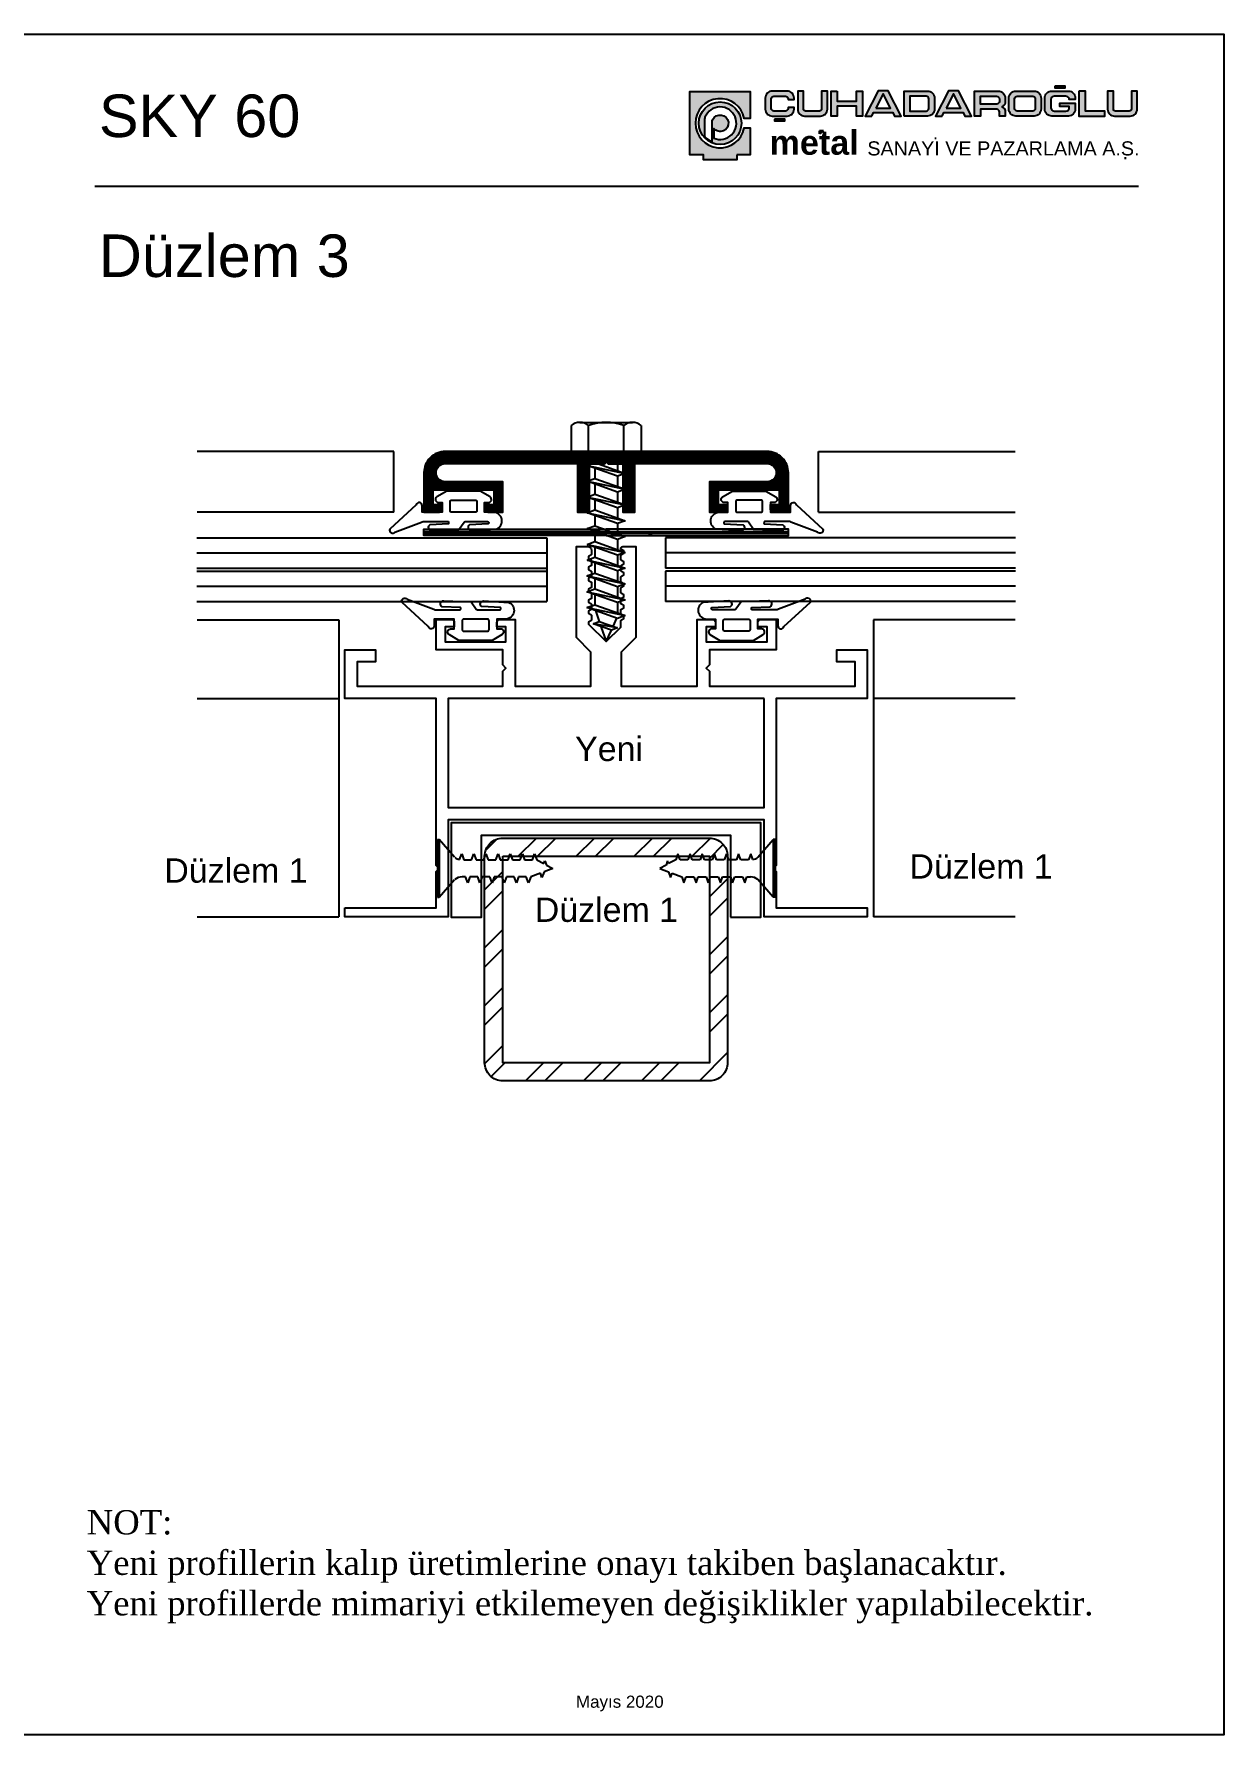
# Model space of a CAD drawing. Extents: x 105 to 905, y -273 to 7.
# Drawn here: x 709.1 to 905.1, y -272.8 to 7.4 of the extents above; entities that cross this region are included whole.
import ezdxf

# ---------------------------------------------------------------- set-up
doc = ezdxf.new("R2010")
doc.units = 0
doc.header["$MEASUREMENT"] = 0
doc.linetypes.add('HIDDEN', pattern=[0.375, 0.25, -0.125])
doc.layers.get('0').update_dxf_attribs({"linetype": 'CONTINUOUS'})
for name, color, linetype in [('11', 11, 'CONTINUOUS'), ('30', 11, 'CONTINUOUS'), ('AKS', 10, 'CONTINUOUS'), ('ANTET', 140, 'CONTINUOUS'), ('DIGER', 11, 'CONTINUOUS'), ('NOKTA', 221, 'CONTINUOUS'), ('YENI', 11, 'CONTINUOUS'), ('ÇELIK', 103, 'CONTINUOUS')]:
    doc.layers.add(name, color=color, linetype=linetype)
doc.styles.get("Standard").update_dxf_attribs({"font": 'TXT.shx'})

# ---------------------------------------------------------------- blocks, each defined once
blk = doc.blocks.new('VD63-G1')
for p, q in [((0.83, 5), (0.35, 3.7)), ((0.35, 3.7), (2.13, -1.3)), ((2.6, 0), (0.83, 5)), ((0.83, 5), (2.13, -1.3)), ((1.29, 3.7), (2.95, 3.7)), ((3.43, 5), (2.95, 3.7)), ((2.95, 3.7), (4.73, -1.3)), ((3.43, 5), (4.73, -1.3)), ((5.2, 0), (3.43, 5)), ((3.89, 3.7), (5.55, 3.7)), ((6.03, 5), (5.55, 3.7)), ((5.55, 3.7), (7.33, -1.3)), ((7.8, 0), (6.03, 5)), ((6.03, 5), (7.33, -1.3)), ((6.49, 3.7), (8.15, 3.7)), ((8.63, 5), (8.15, 3.7)), ((8.15, 3.7), (9.93, -1.3)), ((10.4, 0), (8.63, 5)), ((8.63, 5), (9.93, -1.3)), ((9.09, 3.7), (10.75, 3.7)), ((0, 0), (1.67, 0)), ((2.13, -1.3), (2.6, 0)), ((2.6, 0), (4.27, 0)), ((4.73, -1.3), (5.2, 0)), ((5.2, 0), (6.87, 0)), ((7.33, -1.3), (7.8, 0)), ((7.8, 0), (9.47, 0)), ((9.93, -1.3), (10.4, 0))]:
    blk.add_line(p, q)
blk = doc.blocks.new('2037')
at = {"layer": 'DIGER', "color": 1, "flags": 128}
for points in [[(-1475.5, -493.54, 0.784236), (-1476.03, -490.78), (-1477.5, -490.78), (-1477.5, -489.18), (-1476.88, -489.18, 0.743304), (-1476.6, -488.26), (-1478.24, -487.28), (-1483.74, -487.28), (-1485.37, -488.26, 0.743304), (-1485.1, -489.18), (-1484.5, -489.18), (-1484.5, -490.78), (-1487.8, -490.78), (-1487.8, -489.68, 0.872825), (-1488.78, -489.55), (-1493.14, -493.57, 0.860931), (-1492.27, -494.04), (-1487.88, -492.43, -0.236229), (-1487.64, -492.31), (-1483.53, -492.31, -0.410996), (-1483.48, -492.69), (-1486.51, -492.83, 0.843965), (-1486.23, -493.78), (-1481.73, -493.64), (-1480.88, -492.42, -0.274542), (-1480.71, -492.31), (-1477.02, -492.31, -0.739112), (-1476.9, -492.68), (-1479.99, -492.85, 0.767769), (-1479.71, -493.78), (-1479.69, -493.78)], [(-1483.2, -490.48), (-1483.2, -489.08, -0.414214), (-1482.9, -488.78), (-1479.08, -488.78, -0.414214), (-1478.78, -489.08), (-1478.78, -490.48, -0.414214), (-1479.08, -490.78), (-1482.9, -490.78, -0.414214)]]:
    blk.add_lwpolyline(points, format="xyb", close=True, dxfattribs=at)

msp = doc.modelspace()

# ---------------------------------------------------------------- hatches: boundary and pattern name
msp.add_hatch(color=256).paths.add_polyline_path([(826.07, -6.54), (827.06, -6.54), (827.06, -2.1), (817.13, -2.1), (817.13, -12.56), (819.35, -12.56), (819.35, -13.34), (824.84, -13.34), (824.84, -12.56), (827.06, -12.56), (827.06, -8.11), (826.07, -8.11, -10.235635)])
h = msp.add_hatch(color=256)
h.paths.add_polyline_path([(830.52, -3.31, -0.414214), (830.95, -2.87), (832.85, -2.87, -0.414214), (833.28, -3.31), (833.28, -3.43), (834.26, -3.43), (834.26, -3.18, 0.414214), (833.12, -2.04), (830.67, -2.04, 0.414214), (829.53, -3.18), (829.53, -5.01, 0.414214), (830.67, -6.15), (833.12, -6.15, 0.414214), (834.26, -5.01), (834.26, -4.76), (833.28, -4.76), (833.28, -4.88, -0.414214), (832.85, -5.32), (830.95, -5.32, -0.414214), (830.52, -4.88)])
h.paths.add_polyline_path([(831.03, -6.67), (831.03, -6.96), (832.76, -6.96), (832.76, -6.67)])
h.paths.add_polyline_path([(838.61, -6.15, 0.414214), (839.75, -5.01), (839.75, -2.04), (838.8, -2.04), (838.8, -4.97, -0.414214), (838.45, -5.32), (836.17, -5.32, -0.414214), (835.82, -4.97), (835.82, -2.04), (834.87, -2.04), (834.87, -5.01, 0.414214), (836.01, -6.15)])
h.paths.add_polyline_path([(841.34, -4.51), (844.54, -4.51), (844.54, -6.15), (845.52, -6.15), (845.52, -2.04), (844.54, -2.04), (844.54, -3.68), (841.34, -3.68), (841.34, -2.04), (840.36, -2.04), (840.36, -6.15), (841.34, -6.15)])
h.paths.add_polyline_path([(845.98, -6.15), (847.06, -6.15), (847.37, -5.56), (850.53, -5.56), (850.83, -6.15), (851.91, -6.15), (849.76, -2.01), (848.13, -2.01)])
h.paths.add_polyline_path([(847.74, -4.84), (848.95, -2.51), (850.15, -4.84)], flags=16)
h.paths.add_polyline_path([(852.37, -6.15), (856.25, -6.15, 0.414214), (857.39, -5.01), (857.39, -3.18, 0.414214), (856.25, -2.04), (852.37, -2.04)])
h.paths.add_polyline_path([(853.32, -2.87), (856.01, -2.87, -0.414214), (856.44, -3.31), (856.44, -4.88, -0.414214), (856.01, -5.32), (853.32, -5.32)], flags=16)
h.paths.add_polyline_path([(858.94, -5.56), (862.1, -5.56), (862.41, -6.15), (863.48, -6.15), (861.33, -2.01), (859.7, -2.01), (857.56, -6.15), (858.63, -6.15)])
h.paths.add_polyline_path([(859.31, -4.84), (860.52, -2.51), (861.73, -4.84)], flags=16)
h.paths.add_polyline_path([(864.95, -5.04), (867.64, -5.04, -0.414214), (868.07, -5.47), (868.07, -6.15), (869.02, -6.15), (869.02, -5.22, 0.203358), (868.89, -4.91, 0.098259), (868.51, -4.66), (868.51, -4.56, 0.058399), (868.83, -4.39, 0.246853), (869.02, -4.03), (869.02, -3.18, 0.414214), (867.88, -2.04), (864, -2.04), (864, -6.15), (864.95, -6.15)])
h.paths.add_polyline_path([(864.95, -4.17), (864.95, -2.87), (867.61, -2.87, -0.414214), (868.07, -3.34), (868.07, -3.74, -0.414214), (867.64, -4.17)], flags=16)
h.paths.add_polyline_path([(873.8, -6.15, 0.414214), (874.94, -5.01), (874.94, -3.18, 0.414214), (873.8, -2.04), (870.77, -2.04, 0.414214), (869.63, -3.18), (869.63, -5.01, 0.414214), (870.77, -6.15)])
h.paths.add_polyline_path([(871.01, -5.32, -0.414214), (870.58, -4.88), (870.58, -3.31, -0.414214), (871.01, -2.87), (873.56, -2.87, -0.414214), (873.99, -3.31), (873.99, -4.88, -0.414214), (873.56, -5.32)], flags=16)
h.paths.add_polyline_path([(876.69, -6.15), (879.43, -6.15, 0.414214), (880.57, -5.01), (880.57, -4.02), (878, -4.02), (878, -4.56), (879.59, -4.56), (879.59, -4.77, -0.414214), (879.04, -5.32), (877.08, -5.32, -0.414214), (876.53, -4.77), (876.53, -3.42, -0.414214), (877.08, -2.87), (879.04, -2.87, -0.407741), (879.59, -3.41), (880.57, -3.41), (880.57, -3.18, 0.414214), (879.43, -2.04), (876.69, -2.04, 0.414214), (875.55, -3.18), (875.55, -5.01, 0.414214)])
h.paths.add_polyline_path([(878.93, -1.52), (878.93, -1.23), (877.19, -1.23), (877.19, -1.52)])
h.paths.add_polyline_path([(885.42, -6.15), (885.42, -5.32), (882.24, -5.32), (882.24, -2.04), (881.18, -2.04), (881.18, -6.15)])
h.paths.add_polyline_path([(886.84, -4.97), (886.84, -2.04), (885.88, -2.04), (885.88, -5.01, 0.414214), (887.02, -6.15), (889.62, -6.15, 0.414214), (890.76, -5.01), (890.76, -2.04), (889.81, -2.04), (889.81, -4.97, -0.414214), (889.46, -5.32), (887.18, -5.32, -0.414214)])
h = msp.add_hatch(color=256)
h.paths.add_polyline_path([(838.44, -8.58), (838.44, -9.07), (839.14, -8.58)], flags=16)
h.paths.add_polyline_path([(829.23, -7.5), (845.58, -7.5), (845.58, -13.59), (829.23, -13.59)], flags=9)
h = msp.add_hatch()
h.set_pattern_fill('ANSI31', color=256, style=0)
h.set_pattern_definition([(45, (377.85587, -971.83722), (-0.088388348, 0.088388348), [])])
edge = h.paths.add_edge_path()
edge.add_line((803.33, -63.1), (803.63, -63.4))
edge.add_line((803.63, -63.4), (806.07, -63.4))
edge.add_line((806.07, -63.4), (806.07, -71.4))
edge.add_line((806.07, -71.4), (808.07, -71.4))
edge.add_line((808.07, -71.4), (808.07, -63.39))
edge.add_line((808.07, -63.39), (829.83, -63.39))
edge.add_arc((829.83, -64.89), 1.5, 0, 90, ccw=False)
edge.add_line((831.33, -64.89), (831.33, -64.89))
edge.add_arc((829.83, -64.89), 1.5, -90, 0, ccw=False)
edge.add_line((829.83, -66.39), (820.33, -66.39))
edge.add_line((820.33, -66.39), (820.33, -71.39))
edge.add_line((820.33, -71.39), (822.83, -71.39))
edge.add_arc((822.83, -70.89), 0.5, 270, 360)
edge.add_line((823.33, -70.89), (823.33, -70.19))
edge.add_line((823.33, -70.19), (821.83, -70.19))
edge.add_line((821.83, -70.19), (821.83, -67.69))
edge.add_line((821.83, -67.69), (831.83, -67.69))
edge.add_line((831.83, -67.69), (831.83, -70.19))
edge.add_line((831.83, -70.19), (830.33, -70.19))
edge.add_line((830.33, -70.19), (830.33, -70.89))
edge.add_arc((830.83, -70.89), 0.5, 180, 270)
edge.add_line((830.83, -71.39), (833.33, -71.39))
edge.add_line((833.33, -71.39), (833.33, -64.89))
edge.add_arc((829.83, -64.89), 3.5, 360, 450)
edge.add_line((829.83, -61.39), (803.33, -61.39))
edge.add_line((803.33, -61.39), (776.83, -61.39))
edge.add_arc((776.83, -64.89), 3.5, 90, 180)
edge.add_line((773.33, -64.89), (773.33, -71.39))
edge.add_line((773.33, -71.39), (775.83, -71.39))
edge.add_arc((775.83, -70.89), 0.5, 270, 360)
edge.add_line((776.33, -70.89), (776.33, -70.19))
edge.add_line((776.33, -70.19), (774.83, -70.19))
edge.add_line((774.83, -70.19), (774.83, -67.69))
edge.add_line((774.83, -67.69), (784.83, -67.69))
edge.add_line((784.83, -67.69), (784.83, -70.19))
edge.add_line((784.83, -70.19), (783.33, -70.19))
edge.add_line((783.33, -70.19), (783.33, -70.89))
edge.add_arc((783.83, -70.89), 0.5, 180, 270)
edge.add_line((783.83, -71.39), (786.33, -71.39))
edge.add_line((786.33, -71.39), (786.33, -66.39))
edge.add_line((786.33, -66.39), (776.83, -66.39))
edge.add_arc((776.83, -64.89), 1.5, 180, 270, ccw=False)
edge.add_arc((776.83, -64.89), 1.5, 90, 180, ccw=False)
edge.add_line((776.83, -63.39), (798.59, -63.39))
edge.add_line((798.59, -63.39), (798.59, -71.4))
edge.add_line((798.59, -71.4), (800.59, -71.4))
edge.add_line((800.59, -71.4), (800.59, -63.4))
edge.add_line((800.59, -63.4), (803.03, -63.4))
edge.add_line((803.03, -63.4), (803.33, -63.1))
h = msp.add_hatch()
h.set_pattern_fill('ANSI32', color=256, scale=18, style=0)
h.set_pattern_definition([(45, (-924.4046, -562.148), (-4.77297, 4.77297), []), (45, (-921.2226, -562.148), (-4.77297, 4.77297), [])])
h.paths.add_polyline_path([(783.32, -128.05, -0.414214), (786.32, -125.05), (820.32, -125.05, -0.414214), (823.32, -128.05), (823.32, -162.05, -0.414214), (820.32, -165.05), (786.32, -165.05, -0.414214), (783.32, -162.05)])
h.paths.add_polyline_path([(786.32, -128.05), (820.32, -128.05), (820.32, -162.05), (786.32, -162.05)], flags=16)
at = {"layer": '30'}
h = msp.add_hatch(color=256, dxfattribs=at)
h.paths.add_polyline_path([(825.6, -7.33, 1), (818.59, -7.33, 1)])
h.paths.add_polyline_path([(821.05, -9.79), (821.05, -8.2, 3.463776), (820.86, -6.76, 0.108303), (820.79, -7.09), (820.79, -10.4, -0.117137), (819.54, -9.48), (819.54, -6.63, -0.093822), (819.6, -6.35, -2.460825)])

# ---------------------------------------------------------------- linework, layer by layer
for p, q in [((839.14, -8.58), (838.44, -9.07)), ((838.44, -9.07), (838.44, -8.58)), ((839.14, -8.58), (838.44, -8.58)), ((803.32, -102.05), (788.32, -102.05))]:
    msp.add_line(p, q)
for points in [[(824.84, -12.56), (824.84, -13.34), (819.35, -13.34), (819.35, -12.56), (817.13, -12.56), (817.13, -2.1), (827.06, -2.1), (827.06, -6.54), (826.07, -6.54, 10.235635), (826.07, -8.11), (827.06, -8.11), (827.06, -12.56)], [(830.95, -5.32, -0.414214), (830.52, -4.88), (830.52, -3.31, -0.414214), (830.95, -2.87), (832.85, -2.87, -0.414214), (833.28, -3.31), (833.28, -3.43), (834.26, -3.43), (834.26, -3.18, 0.414214), (833.12, -2.04), (830.67, -2.04, 0.414214), (829.53, -3.18), (829.53, -5.01, 0.414214), (830.67, -6.15), (833.12, -6.15, 0.414214), (834.26, -5.01), (834.26, -4.76), (833.28, -4.76), (833.28, -4.88, -0.414214), (832.85, -5.32)], [(838.45, -5.32), (836.17, -5.32, -0.414214), (835.82, -4.97), (835.82, -2.04), (834.87, -2.04), (834.87, -5.01, 0.414214), (836.01, -6.15), (838.61, -6.15, 0.414214), (839.75, -5.01), (839.75, -2.04), (838.8, -2.04), (838.8, -4.97, -0.414214)], [(852.37, -6.15), (852.37, -2.04), (856.25, -2.04, -0.414214), (857.39, -3.18), (857.39, -5.01, -0.414214), (856.25, -6.15)], [(869.02, -5.22), (869.02, -6.15), (868.07, -6.15), (868.07, -5.47, 0.414214), (867.64, -5.04), (864.95, -5.04), (864.95, -6.15), (864, -6.15), (864, -2.04), (867.88, -2.04, -0.414214), (869.02, -3.18), (869.02, -4.03, -0.246853), (868.83, -4.39, -0.058399), (868.51, -4.56), (868.51, -4.66, -0.098259), (868.89, -4.91, -0.203358)], [(873.8, -6.15), (870.77, -6.15, -0.414214), (869.63, -5.01), (869.63, -3.18, -0.414214), (870.77, -2.04), (873.8, -2.04, -0.414214), (874.94, -3.18), (874.94, -5.01, -0.414214)], [(879.59, -4.77), (879.59, -4.56), (878, -4.56), (878, -4.02), (880.57, -4.02), (880.57, -5.01, -0.414214), (879.43, -6.15), (876.69, -6.15, -0.414214), (875.55, -5.01), (875.55, -3.18, -0.414214), (876.69, -2.04), (879.43, -2.04, -0.414214), (880.57, -3.18), (880.57, -3.41), (879.59, -3.41, 0.407741), (879.04, -2.87), (877.08, -2.87, 0.414214), (876.53, -3.42), (876.53, -4.77, 0.414214), (877.08, -5.32), (879.04, -5.32, 0.414214)], [(887.02, -6.15), (889.62, -6.15, 0.414214), (890.76, -5.01), (890.76, -2.04), (889.81, -2.04), (889.81, -4.97, -0.414214), (889.46, -5.32), (887.18, -5.32, -0.414214), (886.84, -4.97), (886.84, -2.04), (885.88, -2.04), (885.88, -5.01, 0.414214)], [(856.44, -3.31, 0.414214), (856.01, -2.87), (853.32, -2.87), (853.32, -5.32), (856.01, -5.32, 0.414214), (856.44, -4.88)], [(867.61, -2.87, -0.414214), (868.07, -3.34), (868.07, -3.74, -0.414214), (867.64, -4.17), (864.95, -4.17), (864.95, -2.87)], [(873.99, -3.31), (873.99, -4.88, -0.414214), (873.56, -5.32), (871.01, -5.32, -0.414214), (870.58, -4.88), (870.58, -3.31, -0.414214), (871.01, -2.87), (873.56, -2.87, -0.414214)], [(760.32, -136.55), (775.32, -136.55), (775.32, -130.55), (775.82, -130.05), (775.32, -129.55), (775.32, -102.05), (760.32, -102.05), (760.32, -94.05), (765.32, -94.05), (765.32, -96.05), (762.32, -96.05), (762.32, -100.05), (775.32, -100.05), (786.32, -100.05), (786.32, -97.55), (786.82, -97.05), (786.32, -96.55), (786.32, -94.05), (775.32, -94.05), (775.32, -89.05), (777.82, -89.05, -0.414214), (778.32, -89.55), (778.32, -90.25), (776.82, -90.25), (776.82, -92.75), (786.82, -92.75), (786.82, -90.25), (785.32, -90.25), (785.32, -89.55, -0.414214), (785.82, -89.05), (788.32, -89.05), (788.32, -100.05), (800.82, -100.05), (800.82, -94.45), (798.42, -92.05), (798.42, -77.05), (800.32, -77.05, -0.414214), (800.92, -77.65), (800.92, -78.25, -0.267949), (800.8, -78.47), (800.42, -78.68), (800.42, -79.03), (800.8, -79.24, -0.267949), (800.92, -79.46), (800.92, -80.04, -0.267949), (800.8, -80.25), (800.42, -80.47), (800.42, -80.83), (800.8, -81.05, -0.267949), (800.92, -81.26), (800.92, -81.85, -0.267949), (800.8, -82.07), (800.42, -82.28), (800.42, -82.63), (800.8, -82.84, -0.267949), (800.92, -83.06), (800.92, -83.65, -0.267949), (800.8, -83.87), (800.42, -84.08), (800.42, -84.43), (800.8, -84.64, -0.267949), (800.92, -84.86), (800.92, -85.45, -0.267949), (800.8, -85.67), (800.42, -85.88), (800.42, -86.23), (800.8, -86.44, -0.267949), (800.92, -86.66), (800.92, -87.25, -0.267949), (800.8, -87.47), (800.42, -87.68), (800.42, -88.03), (800.8, -88.24, -0.267949), (800.92, -88.46), (800.92, -89.05, -0.267949), (800.8, -89.27), (800.42, -89.48), (800.42, -89.81), (803.32, -92.71), (805.72, -90.31), (805.72, -89.36, -0.267949), (805.85, -89.14), (806.22, -88.92), (806.22, -88.58), (805.85, -88.36, -0.267949), (805.72, -88.14), (805.72, -87.56, -0.267949), (805.85, -87.34), (806.22, -87.12), (806.22, -86.78), (805.85, -86.56, -0.267949), (805.72, -86.34), (805.72, -85.76, -0.267949), (805.85, -85.54), (806.22, -85.32), (806.22, -84.98), (805.85, -84.76, -0.267949), (805.72, -84.54), (805.72, -83.96, -0.267949), (805.85, -83.74), (806.22, -83.52), (806.22, -83.18), (805.85, -82.96, -0.267949), (805.72, -82.74), (805.72, -82.16, -0.267949), (805.85, -81.94), (806.22, -81.72), (806.22, -81.38), (805.85, -81.16, -0.267949), (805.72, -80.94), (805.72, -80.36, -0.267949), (805.85, -80.14), (806.22, -79.92), (806.22, -79.57), (805.85, -79.35, -0.267949), (805.72, -79.13), (805.72, -78.56, -0.267949), (805.85, -78.34), (806.22, -78.12), (806.22, -77.78), (805.84, -77.56, -0.463702), (805.77, -77.18, -0.230791), (806.08, -77.05), (808.22, -77.05), (808.22, -92.05), (805.82, -94.45), (805.82, -100.05), (818.32, -100.05), (818.32, -89.05), (820.82, -89.05, -0.414214), (821.32, -89.55), (821.32, -90.25), (819.82, -90.25), (819.82, -92.75), (829.82, -92.75), (829.82, -90.25), (828.32, -90.25), (828.32, -89.55, -0.414214), (828.82, -89.05), (831.32, -89.05), (831.32, -94.05), (820.32, -94.05), (820.32, -96.55), (819.82, -97.05), (820.32, -97.55), (820.32, -100.05), (831.32, -100.05), (844.32, -100.05), (844.32, -96.05), (841.32, -96.05), (841.32, -94.05), (846.32, -94.05), (846.32, -102.05), (831.32, -102.05), (831.32, -129.55), (830.82, -130.05), (831.32, -130.55), (831.32, -136.55), (846.32, -136.55), (846.32, -138.05), (829.32, -138.05), (829.32, -122.05), (777.32, -122.05), (777.32, -138.05), (760.32, -138.05)], [(783.32, -128.05, -0.414214), (786.32, -125.05), (820.32, -125.05, -0.414214), (823.32, -128.05), (823.32, -162.05, -0.414214), (820.32, -165.05), (786.32, -165.05, -0.414214), (783.32, -162.05)]]:
    msp.add_lwpolyline(points, format="xyb", close=True)
for points in [[(841.34, -2.04), (841.34, -3.68), (844.54, -3.68), (844.54, -2.04), (845.52, -2.04), (845.52, -6.15), (844.54, -6.15), (844.54, -4.51), (841.34, -4.51), (841.34, -6.15), (840.36, -6.15), (840.36, -2.04)], [(847.06, -6.15), (847.37, -5.56), (850.53, -5.56), (850.83, -6.15), (851.91, -6.15), (849.76, -2.01), (848.13, -2.01), (845.98, -6.15)], [(847.74, -4.84), (850.15, -4.84), (848.95, -2.51)], [(858.63, -6.15), (858.94, -5.56), (862.1, -5.56), (862.41, -6.15), (863.48, -6.15), (861.33, -2.01), (859.7, -2.01), (857.56, -6.15)], [(859.31, -4.84), (861.73, -4.84), (860.52, -2.51)], [(877.19, -1.23), (877.19, -1.52), (878.93, -1.52), (878.93, -1.23)], [(881.18, -2.04), (881.18, -6.15), (885.42, -6.15), (885.42, -5.32), (882.24, -5.32), (882.24, -2.04)], [(831.03, -6.67), (831.03, -6.96), (832.76, -6.96), (832.76, -6.67)], [(829.32, -102.05), (803.32, -102.05), (777.32, -102.05), (777.32, -120.05), (803.32, -120.05), (829.32, -120.05)], [(786.32, -128.05), (820.32, -128.05), (820.32, -162.05), (786.32, -162.05)]]:
    msp.add_lwpolyline(points, close=True)
at = {"const_width": 0.3}
msp.add_lwpolyline([(719.12, -17.73), (891.02, -17.73)], dxfattribs=at)
msp.add_lwpolyline([(803.33, -63.1), (803.63, -63.4), (806.07, -63.4), (806.07, -71.4), (808.07, -71.4), (808.07, -63.39), (829.83, -63.39, -0.414214), (831.33, -64.89), (831.33, -64.89, -0.414214), (829.83, -66.39), (820.33, -66.39), (820.33, -71.39), (822.83, -71.39, 0.414214), (823.33, -70.89), (823.33, -70.19), (821.83, -70.19), (821.83, -67.69), (831.83, -67.69), (831.83, -70.19), (830.33, -70.19), (830.33, -70.89, 0.414214), (830.83, -71.39), (833.33, -71.39), (833.33, -64.89, 0.414214), (829.83, -61.39), (803.33, -61.39), (776.83, -61.39, 0.414214), (773.33, -64.89), (773.33, -71.39), (775.83, -71.39, 0.414214), (776.33, -70.89), (776.33, -70.19), (774.83, -70.19), (774.83, -67.69), (784.83, -67.69), (784.83, -70.19), (783.33, -70.19), (783.33, -70.89, 0.414214), (783.83, -71.39), (786.33, -71.39), (786.33, -66.39), (776.83, -66.39, -0.414214), (775.33, -64.89, -0.414214), (776.83, -63.39), (798.59, -63.39), (798.59, -71.4), (800.59, -71.4), (800.59, -63.4), (803.03, -63.4), (803.33, -63.1)], format="xyb")
at = {"layer": '11'}
for p, q in [((735.95, -75.59), (793.55, -75.59)), ((793.55, -75.59), (793.55, -86.09)), ((870.71, -75.59), (813.11, -75.59)), ((813.11, -75.59), (813.11, -80.59)), ((735.95, -78.09), (793.56, -78.09)), ((870.71, -78.09), (813.1, -78.09)), ((735.95, -80.59), (793.56, -80.59)), ((735.95, -81.09), (793.56, -81.09)), ((870.71, -80.59), (813.1, -80.59)), ((870.71, -81.09), (813.1, -81.09)), ((813.11, -81.09), (813.1, -86.09)), ((735.95, -83.59), (793.56, -83.59)), ((870.71, -83.59), (813.1, -83.59)), ((735.95, -86.09), (793.56, -86.09)), ((870.71, -86.09), (813.1, -86.09))]:
    msp.add_line(p, q, dxfattribs=at)
at = {"layer": '30'}
msp.add_lwpolyline([(820.79, -7.09, -0.108303), (820.86, -6.76, -3.463776), (821.05, -8.2), (821.05, -9.79, 2.460825), (819.6, -6.35, 0.093822), (819.54, -6.63), (819.54, -9.48, 0.117137), (820.79, -10.4)], format="xyb", close=True, dxfattribs=at)
msp.add_circle((822.09, -7.33), 3.5, dxfattribs=at)
at = {"layer": 'AKS', "color": 3}
for points in [[(803.33, -75.21), (773.31, -75.21), (773.31, -74.21), (803.33, -74.21)], [(803.33, -75.21), (833.35, -75.21), (833.35, -74.21), (803.33, -74.21)]]:
    msp.add_lwpolyline(points, dxfattribs=at)
at = {"layer": 'AKS'}
msp.add_lwpolyline([(823.81, -138.07), (828.81, -138.07), (828.81, -122.57), (803.3, -122.57), (777.79, -122.57), (777.79, -138.07), (782.79, -138.07), (782.79, -124.57), (803.3, -124.57), (823.81, -124.57)], close=True, dxfattribs=at)
at = {"layer": 'ANTET', "color": 4}
msp.add_lwpolyline([(705.05, -272.77), (705.05, 7.36), (905.05, 7.36), (905.05, -272.77)], close=True, dxfattribs=at)
at = {"layer": 'DIGER', "color": 11}
for p, q in [((797.56, -57.09), (797.56, -61.39)), ((799, -56.59), (807.66, -56.6)), ((800.44, -61.39), (800.44, -57.09)), ((806.22, -61.4), (806.22, -57.1)), ((809.1, -57.1), (809.1, -61.4)), ((797.56, -61.39), (800.98, -61.39)), ((800.98, -61.39), (805.68, -61.4)), ((803.03, -61.5), (803.03, -61.89)), ((803.03, -61.5), (806.48, -62.4)), ((805.68, -61.4), (809.1, -61.4)), ((801.48, -61.89), (801.48, -63.22)), ((803.03, -61.68), (806.48, -62.4)), ((805.18, -62.87), (803.03, -61.89)), ((805.18, -62.06), (805.18, -61.9)), ((805.18, -62.05), (805.18, -62.06)), ((806.48, -62.4), (805.18, -62.87)), ((800.18, -74.09), (801.48, -73.62)), ((805.18, -75.87), (800.18, -74.09)), ((800.18, -74.09), (806.48, -75.4)), ((801.48, -73.62), (806.48, -75.4)), ((801.48, -74.56), (801.48, -76.22)), ((805.18, -73.27), (805.18, -74.93)), ((806.48, -75.4), (805.18, -75.87)), ((800.18, -76.69), (801.48, -76.22)), ((800.18, -76.69), (806.48, -78)), ((805.18, -78.47), (800.18, -76.69)), ((801.48, -76.22), (806.48, -78)), ((801.48, -77.16), (801.48, -78.82)), ((805.18, -75.87), (805.18, -77.53)), ((806.48, -78), (805.18, -78.47)), ((800.18, -79.29), (801.48, -78.82)), ((800.18, -79.29), (801.48, -78.82)), ((805.17, -81.07), (800.18, -79.29)), ((800.18, -79.29), (806.48, -80.6)), ((800.18, -79.29), (806.48, -80.6)), ((805.17, -81.07), (800.18, -79.29)), ((801.48, -79.76), (801.47, -81.42)), ((801.48, -78.82), (806.48, -80.6)), ((801.48, -78.82), (806.48, -80.6)), ((806.48, -80.6), (805.17, -81.07)), ((806.48, -80.6), (805.17, -81.07)), ((805.17, -81.07), (805.17, -82.73)), ((805.18, -78.47), (805.18, -80.13)), ((800.17, -81.89), (801.47, -81.42)), ((800.17, -81.89), (806.47, -83.2)), ((805.17, -83.67), (800.17, -81.89)), ((800.17, -84.49), (801.47, -84.02)), ((801.47, -81.42), (806.47, -83.2)), ((801.47, -82.36), (801.47, -84.02)), ((801.47, -84.02), (806.47, -85.8)), ((806.47, -83.2), (805.17, -83.67)), ((805.17, -83.67), (805.17, -85.33)), ((800.17, -84.49), (806.47, -85.8)), ((805.17, -86.27), (800.17, -84.49)), ((800.17, -87.09), (801.47, -86.62)), ((801.47, -84.96), (801.47, -86.62)), ((801.47, -86.62), (806.47, -88.4)), ((806.47, -85.8), (805.17, -86.27)), ((805.17, -86.27), (805.17, -87.93)), ((805.17, -88.87), (800.17, -87.09)), ((800.17, -87.09), (806.47, -88.4)), ((801.17, -89.76), (802.17, -89.39)), ((801.55, -87.59), (802.17, -89.39)), ((802.17, -89.39), (805.19, -90.46)), ((804.47, -90.21), (805.1, -88.84)), ((806.47, -88.4), (805.17, -88.87)), ((804.19, -90.83), (801.17, -89.76)), ((805.19, -90.46), (801.17, -89.76)), ((802.46, -90.22), (803.32, -92.71)), ((803.32, -92.71), (804.19, -90.83)), ((805.19, -90.46), (804.19, -90.83))]:
    msp.add_line(p, q, dxfattribs=at)
for centre, radius, start, end in [((799, -58.93), 2.33, 51.7718, 128.1982), ((803.33, -65.18), 8.58, 70.3322, 109.6379), ((807.66, -58.93), 2.33, 51.7718, 128.1982), ((800.98, -61.89), 0.5, 359.985, 89.985), ((805.68, -61.9), 0.5, 89.985, 179.985)]:
    msp.add_arc(centre, radius, start, end, dxfattribs=at)
at = {"layer": 'NOKTA', "color": 221, "linetype": 'ByBlock'}
for p, q in [((768.34, -61.39), (735.96, -61.39)), ((768.34, -71.39), (768.34, -61.39)), ((838.3, -61.39), (870.69, -61.39)), ((838.3, -71.39), (838.3, -61.39)), ((768.34, -71.39), (735.96, -71.39)), ((838.3, -71.39), (870.69, -71.39)), ((735.96, -89.1), (759.32, -89.1)), ((759.32, -89.1), (759.32, -138.05)), ((870.69, -89.1), (847.32, -89.1)), ((847.32, -89.1), (847.32, -138.05)), ((735.96, -102.05), (759.32, -102.05)), ((870.69, -102.05), (847.32, -102.05)), ((735.96, -138.05), (759.32, -138.05)), ((870.69, -138.05), (847.32, -138.05))]:
    msp.add_line(p, q, dxfattribs=at)
at = {"layer": 'NOKTA', "color": 3, "linetype": 'HIDDEN', "ltscale": 20, "const_width": 0.6}
msp.add_lwpolyline([(773.31, -74.71), (833.35, -74.72)], dxfattribs=at)
at = {"layer": 'NOKTA', "color": 221, "const_width": 0.325}
msp.add_lwpolyline([(810.43, -75.01, 1), (810.75, -75.01, 1)], format="xyb", close=True, dxfattribs=at)
at = {"layer": 'ÇELIK'}
for p, q in [((775.54, -125.3), (775.84, -125.3)), ((775.54, -125.3), (775.54, -134.8)), ((778.38, -128.21), (775.84, -125.3)), ((775.84, -125.3), (775.84, -134.8)), ((828.3, -128.21), (830.84, -125.3)), ((831.14, -125.3), (830.84, -125.3)), ((830.84, -125.3), (830.84, -134.8)), ((831.14, -125.3), (831.14, -134.8)), ((779.2, -128.61), (779.54, -127.65)), ((779.54, -127.65), (779.9, -128.65)), ((779.9, -128.65), (781.18, -128.65)), ((781.18, -128.65), (781.54, -127.65)), ((781.54, -127.65), (781.9, -128.65)), ((781.9, -128.65), (783.18, -128.65)), ((783.18, -128.65), (783.54, -127.65)), ((783.54, -127.65), (783.9, -128.65)), ((783.9, -128.65), (785.18, -128.65)), ((785.18, -128.65), (785.54, -127.65)), ((785.54, -127.65), (785.9, -128.65)), ((785.9, -128.65), (787.18, -128.65)), ((787.18, -128.65), (787.54, -127.65)), ((787.54, -127.65), (787.9, -128.65)), ((787.9, -128.65), (789.18, -128.65)), ((789.18, -128.65), (789.54, -127.65)), ((789.54, -127.65), (789.9, -128.65)), ((789.9, -128.65), (791.18, -128.65)), ((791.18, -128.65), (791.54, -127.65)), ((791.54, -127.65), (791.9, -128.65)), ((791.9, -128.65), (793.07, -129.27)), ((793.07, -129.27), (793.24, -128.79)), ((793.24, -128.79), (793.5, -129.5)), ((813.44, -128.79), (813.19, -129.5)), ((813.61, -129.27), (813.44, -128.79)), ((814.78, -128.65), (813.61, -129.27)), ((815.14, -127.65), (814.78, -128.65)), ((815.5, -128.65), (815.14, -127.65)), ((816.78, -128.65), (815.5, -128.65)), ((817.14, -127.65), (816.78, -128.65)), ((817.5, -128.65), (817.14, -127.65)), ((818.78, -128.65), (817.5, -128.65)), ((819.14, -127.65), (818.78, -128.65)), ((819.5, -128.65), (819.14, -127.65)), ((820.78, -128.65), (819.5, -128.65)), ((821.14, -127.65), (820.78, -128.65)), ((821.5, -128.65), (821.14, -127.65)), ((822.78, -128.65), (821.5, -128.65)), ((823.14, -127.65), (822.78, -128.65)), ((823.5, -128.65), (823.14, -127.65)), ((824.78, -128.65), (823.5, -128.65)), ((825.14, -127.65), (824.78, -128.65)), ((825.5, -128.65), (825.14, -127.65)), ((826.78, -128.65), (825.5, -128.65)), ((827.14, -127.65), (826.78, -128.65)), ((827.48, -128.61), (827.14, -127.65)), ((780.18, -131.45), (779.61, -131.45)), ((780.54, -132.45), (780.18, -131.45)), ((780.9, -131.45), (780.54, -132.45)), ((782.18, -131.45), (780.9, -131.45)), ((782.54, -132.45), (782.18, -131.45)), ((782.9, -131.45), (782.54, -132.45)), ((784.18, -131.45), (782.9, -131.45)), ((784.54, -132.45), (784.18, -131.45)), ((784.9, -131.45), (784.54, -132.45)), ((786.18, -131.45), (784.9, -131.45)), ((786.54, -132.45), (786.18, -131.45)), ((786.9, -131.45), (786.54, -132.45)), ((788.18, -131.45), (786.9, -131.45)), ((788.54, -132.45), (788.18, -131.45)), ((788.9, -131.45), (788.54, -132.45)), ((790.18, -131.45), (788.9, -131.45)), ((790.54, -132.45), (790.18, -131.45)), ((790.9, -131.45), (790.54, -132.45)), ((792.5, -130.84), (790.9, -131.45)), ((792.76, -131.54), (792.5, -130.84)), ((793.1, -130.61), (792.76, -131.54)), ((794.54, -130.05), (793.1, -130.61)), ((793.5, -129.5), (794.54, -130.05)), ((813.19, -129.5), (812.14, -130.05)), ((812.14, -130.05), (813.58, -130.61)), ((813.58, -130.61), (813.92, -131.54)), ((813.92, -131.54), (814.18, -130.84)), ((814.18, -130.84), (815.78, -131.45)), ((815.78, -131.45), (816.14, -132.45)), ((816.14, -132.45), (816.5, -131.45)), ((816.5, -131.45), (817.78, -131.45)), ((817.78, -131.45), (818.14, -132.45)), ((818.14, -132.45), (818.5, -131.45)), ((818.5, -131.45), (819.78, -131.45)), ((819.78, -131.45), (820.14, -132.45)), ((820.14, -132.45), (820.5, -131.45)), ((820.5, -131.45), (821.78, -131.45)), ((821.78, -131.45), (822.14, -132.45)), ((822.14, -132.45), (822.5, -131.45)), ((822.5, -131.45), (823.78, -131.45)), ((823.78, -131.45), (824.14, -132.45)), ((824.14, -132.45), (824.5, -131.45)), ((824.5, -131.45), (825.78, -131.45)), ((825.78, -131.45), (826.14, -132.45)), ((826.14, -132.45), (826.5, -131.45)), ((826.5, -131.45), (827.08, -131.45)), ((775.84, -134.8), (778.38, -131.9)), ((830.84, -134.8), (828.3, -131.9)), ((775.54, -134.8), (775.84, -134.8)), ((831.14, -134.8), (830.84, -134.8))]:
    msp.add_line(p, q, dxfattribs=at)
for centre, start, end in [((779.61, -126.75), 230, 257.602), ((827.08, -126.75), 282.398, 310), ((779.61, -133.35), 90, 130), ((827.08, -133.35), 50, 90)]:
    msp.add_arc(centre, 1.9, start, end, dxfattribs=at)

# ---------------------------------------------------------------- block references
for p, rotation in [((2260.82, 419.38), 359.999999999997), ((-656.18, -579.78), 180)]:
    msp.add_blockref('2037', p, dxfattribs=dict(rotation=rotation))
at = {"xscale": -1}
msp.add_blockref('2037', (-654.12, 419.38), dxfattribs=at)
at = {"xscale": -1, "rotation": 180}
msp.add_blockref('2037', (2262.82, -579.78), dxfattribs=at)
at = {"layer": 'DIGER', "color": 11, "xscale": -1, "rotation": 89.98503574710507}
msp.add_blockref('VD63-G1', (805.18, -62.87), dxfattribs=at)

# ---------------------------------------------------------------- texts
at = {"attachment_point": 1}
for s, insert, char_height in [('\\fArial|b0|i0|c162|p34;SKY 60', (719.81, -2.61), 7), ('{\\fArial|b0|i0|c0|p34;SANAYI VE PAZARLAMA A.S.}', (846.33, -10.31), 2.3283), ('{\\fArial|b0|i0|c0|p34;.}', (857.11, -7.68), 2.3283), ('{\\fArial|b0|i0|c0|p34;.}', (888.35, -10.92), 2.3283), ('{\\fArial|b0|i0|c162|p34;Düzlem 3}', (719.81, -25.65), 7), ('{\\fArial|b0|i0|c162|p34;Yeni}', (798.21, -108.37), 4), ('{\\fArial|b0|i0|c162|p34;Düzlem 1}', (730.57, -128.4), 4), ('{\\fArial|b0|i0|c162|p34;Düzlem 1}', (853.26, -127.73), 4), ('{\\fArial|b0|i0|c162|p34;Düzlem 1}', (791.57, -134.86), 4)]:
    msp.add_mtext(s, dxfattribs=dict(at, insert=insert, char_height=char_height))
at = {"insert": (830.23, -8.5), "char_height": 4.0217, "width": 19.3201, "attachment_point": 1}
msp.add_mtext('{\\fArial|b1|i0|c0|p34;metal}', dxfattribs=at)
at = {"layer": 'NOKTA', "color": 221, "linetype": 'ByBlock', "insert": (717.8, -235.74), "char_height": 4, "attachment_point": 1}
msp.add_mtext_dynamic_manual_height_columns('{\\fTimes New Roman|b0|i0|c162|p18;NOT:\\PYeni profillerin kalıp üretimlerine onayı takiben başlanacaktır.\\PYeni profillerde mimariyi etkilemeyen değişiklikler yapılabilecektir. }', width=167.7066, gutter_width=1, heights=[0], dxfattribs=at)
at = {"layer": 'YENI', "insert": (798.35, -266.29), "char_height": 2, "attachment_point": 1}
msp.add_mtext('{\\fArial|b0|i0|c162|p34;Mayıs 2020}', dxfattribs=at)

doc.saveas('drawing.dxf')
